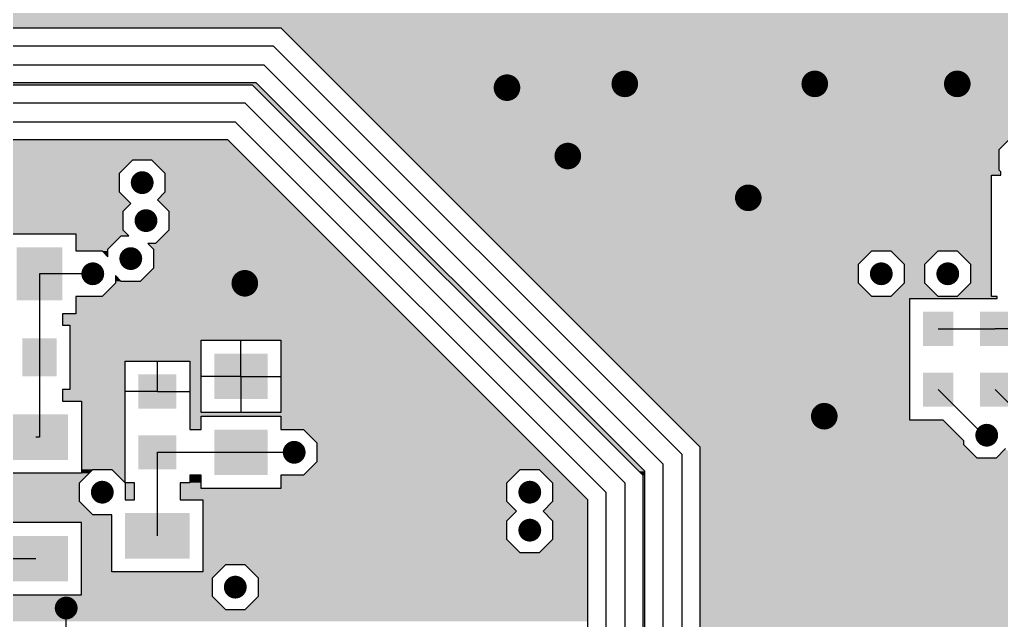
# Model space of a CAD drawing. Extents: x 295 to 953, y 10 to 290.
# Drawn here: x 711.6 to 763.3, y 220.8 to 252.4 of the extents above; entities that cross this region are included whole.
import ezdxf

# ---------------------------------------------------------------- set-up
doc = ezdxf.new("R2010")
doc.units = 0
doc.header["$LTSCALE"] = 5
doc.header["$MEASUREMENT"] = 0
doc.layers.get('0').update_dxf_attribs({"linetype": 'CONTINUOUS', "lineweight": 25})
doc.layers.add('19_SOLD_GBR', color=10, linetype='CONTINUOUS')

msp = doc.modelspace()

# ---------------------------------------------------------------- linework, layer by layer
for points, const_width in [([(743.828, 249, -1), (743.128, 249, -1)], 0.7), ([(753.828, 249, -1), (753.128, 249, -1)], 0.7), ([(761.328, 249, -1), (760.628, 249, -1)], 0.7), ([(737.628, 248.8, -1), (736.928, 248.8, -1)], 0.7), ([(740.828, 245.2, -1), (740.128, 245.2, -1)], 0.7), ([(718.378, 243.8, -1), (717.778, 243.8, -1)], 0.6), ([(750.328, 243, -1), (749.628, 243, -1)], 0.7), ([(718.578, 241.8, -1), (717.978, 241.8, -1)], 0.6), ([(717.778, 239.8, -1), (717.178, 239.8, -1)], 0.6), ([(715.778, 239, -1), (715.178, 239, -1)], 0.6), ([(757.278, 239, -1), (756.678, 239, -1)], 0.6), ([(760.778, 239, -1), (760.178, 239, -1)], 0.6), ([(723.828, 238.5, -1), (723.128, 238.5, -1)], 0.7), ([(754.328, 231.5, -1), (753.628, 231.5, -1)], 0.7), ([(762.828, 230.5, -1), (762.228, 230.5, -1)], 0.6), ([(726.378, 229.6, -1), (725.778, 229.6, -1)], 0.6), ([(716.278, 227.5, -1), (715.678, 227.5, -1)], 0.6), ([(738.778, 227.5, -1), (738.178, 227.5, -1)], 0.6), ([(738.778, 225.5, -1), (738.178, 225.5, -1)], 0.6), ([(723.278, 222.5, -1), (722.678, 222.5, -1)], 0.6), ([(714.378, 221.4, -1), (713.778, 221.4, -1)], 0.6)]:
    msp.add_lwpolyline(points, format="xyb", close=True, dxfattribs=dict(const_width=const_width))
for points in [[(711.478, 240.4), (711.478, 237.6), (713.878, 240.4), (713.878, 237.6)], [(759.178, 237), (759.178, 235.2), (760.778, 237), (760.778, 235.2)], [(762.178, 237), (762.178, 235.2), (763.778, 237), (763.778, 235.2)], [(711.778, 235.6), (711.778, 233.6), (713.578, 235.6), (713.578, 233.6)], [(721.878, 234.8), (721.878, 232.4), (724.678, 234.8), (724.678, 232.4)], [(717.878, 233.7), (717.878, 231.9), (719.878, 233.7), (719.878, 231.9)], [(759.178, 233.8), (759.178, 232), (760.778, 233.8), (760.778, 232)], [(762.178, 233.8), (762.178, 232), (763.778, 233.8), (763.778, 232)], [(710.778, 231.6), (710.778, 229.2), (714.178, 231.6), (714.178, 229.2)], [(717.878, 230.5), (717.878, 228.7), (719.878, 230.5), (719.878, 228.7)], [(721.878, 230.8), (721.878, 228.4), (724.678, 230.8), (724.678, 228.4)], [(717.178, 226.4), (717.178, 224), (720.578, 226.4), (720.578, 224)], [(710.778, 225.2), (710.778, 222.8), (714.178, 225.2), (714.178, 222.8)]]:
    msp.add_solid(points)
at = {"layer": '19_SOLD_GBR', "color": 7}
for p, q in [((627.372, 251.95), (725.372, 251.95)), ((725.372, 251.95), (747.428, 229.894)), ((626.978, 251), (724.978, 251)), ((746.478, 229.5), (724.978, 251)), ((626.478, 250), (724.478, 250)), ((745.478, 229), (724.478, 250)), ((603.584, 248.95), (723.872, 248.95)), ((724.084, 249.05), (626.084, 249.05)), ((723.872, 248.95), (744.428, 228.394)), ((744.528, 228.606), (724.084, 249.05)), ((603.978, 248), (723.478, 248)), ((743.478, 228), (723.478, 248)), ((604.478, 247), (722.978, 247)), ((742.478, 227.5), (722.978, 247)), ((722.584, 246.05), (619.562, 246.05)), ((741.528, 227.106), (722.584, 246.05)), ((763.178, 245.538), (763.94, 246.3)), ((763.178, 244.462), (763.178, 245.538)), ((716.878, 244.298), (717.58, 245)), ((717.58, 245), (718.576, 245)), ((718.576, 245), (719.278, 244.298)), ((763.278, 244.362), (763.178, 244.462)), ((716.878, 243.302), (716.878, 244.298)), ((719.278, 244.298), (719.278, 243.302)), ((762.778, 244.2), (763.278, 244.2)), ((762.778, 237.8), (762.778, 244.2)), ((763.278, 244.2), (763.278, 244.362)), ((717.48, 242.7), (716.878, 243.302)), ((719.278, 243.302), (718.876, 242.9)), ((718.876, 242.9), (719.478, 242.298)), ((717.078, 242.298), (717.48, 242.7)), ((717.078, 241.302), (717.078, 242.298)), ((719.478, 242.298), (719.478, 241.302)), ((710.778, 241.1), (714.578, 241.1)), ((714.578, 241.1), (714.578, 240.2)), ((716.278, 240.298), (716.98, 241)), ((716.98, 241), (717.38, 241)), ((717.38, 241), (717.078, 241.302)), ((719.478, 241.302), (718.776, 240.6)), ((716.278, 239.898), (716.278, 240.298)), ((718.376, 240.6), (718.678, 240.298)), ((718.776, 240.6), (718.376, 240.6)), ((718.678, 240.298), (718.678, 239.302)), ((714.578, 240.2), (715.976, 240.2)), ((715.976, 240.2), (716.278, 239.898)), ((755.778, 239.498), (756.48, 240.2)), ((756.48, 240.2), (757.476, 240.2)), ((757.476, 240.2), (758.178, 239.498)), ((759.278, 239.498), (759.98, 240.2)), ((759.98, 240.2), (760.976, 240.2)), ((760.976, 240.2), (761.678, 239.498)), ((718.678, 239.302), (717.976, 238.6)), ((755.778, 238.502), (755.778, 239.498)), ((758.178, 239.498), (758.178, 238.502)), ((759.278, 238.502), (759.278, 239.498)), ((761.678, 239.498), (761.678, 238.502)), ((715.478, 239), (712.678, 239)), ((712.678, 239), (712.678, 234.6)), ((716.678, 238.902), (716.678, 238.502)), ((716.98, 238.6), (716.678, 238.902)), ((716.678, 238.502), (715.976, 237.8)), ((717.976, 238.6), (716.98, 238.6)), ((756.48, 237.8), (755.778, 238.502)), ((758.178, 238.502), (757.476, 237.8)), ((759.98, 237.8), (759.278, 238.502)), ((761.678, 238.502), (760.976, 237.8)), ((714.578, 237.8), (714.578, 236.9)), ((715.976, 237.8), (714.578, 237.8)), ((757.476, 237.8), (756.48, 237.8)), ((758.478, 237.7), (763.078, 237.7)), ((758.478, 231.3), (758.478, 237.7)), ((760.976, 237.8), (759.98, 237.8)), ((763.078, 237.8), (762.778, 237.8)), ((763.078, 237.7), (763.078, 237.8)), ((713.878, 236.9), (713.878, 236.3)), ((714.578, 236.9), (713.878, 236.9)), ((713.878, 236.3), (714.278, 236.3)), ((714.278, 236.3), (714.278, 232.9)), ((759.978, 236.1), (762.978, 236.1)), ((764.478, 236.1), (762.978, 236.1)), ((721.178, 235.5), (725.378, 235.5)), ((721.178, 231.7), (721.178, 235.5)), ((723.278, 233.6), (723.278, 235.5)), ((725.378, 235.5), (725.378, 231.7)), ((712.678, 234.6), (712.678, 230.4)), ((717.178, 234.4), (720.578, 234.4)), ((717.178, 228), (717.178, 234.4)), ((718.878, 232.8), (718.878, 234.4)), ((720.578, 234.4), (720.578, 230.8)), ((723.278, 233.6), (721.178, 233.6)), ((723.278, 233.6), (723.278, 231.7)), ((723.278, 233.6), (725.378, 233.6)), ((713.878, 232.9), (713.878, 232.3)), ((714.278, 232.9), (713.878, 232.9)), ((718.878, 232.8), (717.178, 232.8)), ((718.878, 232.8), (720.578, 232.8)), ((759.978, 232.9), (762.378, 230.5)), ((762.978, 232.9), (764.508, 231.37)), ((713.878, 232.3), (714.878, 232.3)), ((714.878, 232.3), (714.878, 228.5)), ((725.378, 231.7), (721.178, 231.7)), ((721.178, 231.5), (725.378, 231.5)), ((721.178, 230.8), (721.178, 231.5)), ((725.378, 231.5), (725.378, 230.8)), ((760.234, 231.3), (758.478, 231.3)), ((761.328, 230.206), (760.234, 231.3)), ((720.578, 230.8), (721.178, 230.8)), ((725.378, 230.8), (726.576, 230.8)), ((726.576, 230.8), (727.278, 230.098)), ((762.528, 230.5), (762.378, 230.5)), ((712.678, 230.4), (712.478, 230.4)), ((727.278, 230.098), (727.278, 229.102)), ((761.328, 230.002), (761.328, 230.206)), ((762.03, 229.3), (761.328, 230.002)), ((718.878, 229.6), (723.278, 229.6)), ((718.878, 225.2), (718.878, 229.6)), ((723.278, 229.6), (726.078, 229.6)), ((746.478, 229.5), (746.478, 217)), ((747.428, 229.894), (747.428, 217.394)), ((763.518, 229.792), (763.026, 229.3)), ((727.278, 229.102), (726.576, 228.4)), ((745.478, 229), (745.478, 216.5)), ((763.026, 229.3), (762.03, 229.3)), ((714.878, 228.5), (710.078, 228.5)), ((714.778, 227.998), (715.48, 228.7)), ((715.48, 228.7), (716.476, 228.7)), ((716.476, 228.7), (717.178, 227.998)), ((720.578, 228.4), (720.578, 228)), ((721.178, 228.4), (720.578, 228.4)), ((721.178, 227.7), (721.178, 228.4)), ((725.378, 228.4), (725.378, 227.7)), ((726.576, 228.4), (725.378, 228.4)), ((737.278, 227.998), (737.98, 228.7)), ((737.98, 228.7), (738.976, 228.7)), ((738.976, 228.7), (739.678, 227.998)), ((744.428, 228.394), (744.428, 215.894)), ((744.528, 216.106), (744.528, 228.606)), ((714.778, 227.002), (714.778, 227.998)), ((717.678, 228), (717.178, 228)), ((717.178, 227.998), (717.178, 227.1)), ((717.678, 227.1), (717.678, 228)), ((720.078, 228), (720.078, 227.1)), ((720.578, 228), (720.078, 228)), ((737.278, 227.002), (737.278, 227.998)), ((739.678, 227.998), (739.678, 227.002)), ((743.478, 228), (743.478, 215.5)), ((725.378, 227.7), (721.178, 227.7)), ((742.478, 227.5), (742.478, 215)), ((715.48, 226.3), (714.778, 227.002)), ((717.178, 227.1), (717.678, 227.1)), ((720.078, 227.1), (721.278, 227.1)), ((721.278, 227.1), (721.278, 223.3)), ((737.78, 226.5), (737.278, 227.002)), ((739.678, 227.002), (739.176, 226.5)), ((741.528, 214.606), (741.528, 227.106)), ((737.278, 225.998), (737.78, 226.5)), ((739.176, 226.5), (739.678, 225.998)), ((714.878, 225.9), (710.078, 225.9)), ((714.878, 222.1), (714.878, 225.9)), ((716.476, 226.3), (715.48, 226.3)), ((716.478, 226.302), (716.476, 226.3)), ((716.478, 223.3), (716.478, 226.302)), ((737.278, 225.002), (737.278, 225.998)), ((739.678, 225.998), (739.678, 225.002)), ((737.98, 224.3), (737.278, 225.002)), ((739.678, 225.002), (738.976, 224.3)), ((738.976, 224.3), (737.98, 224.3)), ((709.878, 224), (712.478, 224)), ((721.278, 223.3), (716.478, 223.3)), ((721.778, 222.998), (722.48, 223.7)), ((722.48, 223.7), (723.476, 223.7)), ((723.476, 223.7), (724.178, 222.998)), ((721.778, 222.002), (721.778, 222.998)), ((724.178, 222.998), (724.178, 222.002)), ((711.078, 222.1), (714.878, 222.1)), ((722.48, 221.3), (721.778, 222.002)), ((724.178, 222.002), (723.476, 221.3)), ((714.078, 218.2), (714.078, 221.4)), ((723.476, 221.3), (722.48, 221.3))]:
    msp.add_line(p, q, dxfattribs=at)
for points in [[(792.278, 251.95), (792.278, 253.95), (627.372, 251.95), (625.372, 253.95)], [(792.278, 251.95), (792.278, 251.95), (725.372, 251.95), (627.372, 251.95)], [(792.278, 246.3), (792.278, 251.95), (731.022, 246.3), (725.372, 251.95)], [(724.184, 248.95), (724.084, 249.05), (602.772, 248.95), (602.872, 249.05)], [(724.184, 248.95), (724.184, 248.95), (723.872, 248.95), (603.584, 248.95)], [(744.528, 228.606), (724.184, 248.95), (744.216, 228.606), (723.872, 248.95)], [(722.634, 246), (722.584, 246.05), (619.598, 246), (619.562, 246.05)], [(722.584, 246.05), (722.584, 246.05), (619.562, 246.05), (622.216, 246.05)], [(722.634, 246), (722.634, 246), (684.376, 246), (683.38, 246)], [(723.336, 245.298), (722.634, 246), (685.078, 245.298), (684.376, 246)], [(722.584, 246.05), (722.584, 246.05), (721.178, 246.05), (722.584, 246.05)], [(763.178, 245.538), (763.94, 246.3), (731.784, 245.538), (731.022, 246.3)], [(763.178, 244.462), (763.178, 245.538), (732.86, 244.462), (731.784, 245.538)], [(723.634, 245), (723.336, 245.298), (685.078, 245), (685.078, 245.298)], [(716.882, 244.302), (717.58, 245), (685.078, 244.302), (685.078, 245)], [(723.634, 245), (723.634, 245), (718.576, 245), (717.58, 245)], [(724.336, 244.298), (723.634, 245), (719.278, 244.298), (718.576, 245)], [(763.278, 244.362), (763.178, 244.462), (732.96, 244.362), (732.86, 244.462)], [(716.878, 243.6), (716.878, 244.298), (684.376, 243.6), (685.074, 244.298)], [(716.878, 244.298), (716.882, 244.302), (685.074, 244.298), (685.078, 244.302)], [(725.332, 243.302), (724.336, 244.298), (719.278, 243.302), (719.278, 244.298)], [(763.278, 244.2), (763.278, 244.362), (733.122, 244.2), (732.96, 244.362)], [(762.778, 240.2), (762.778, 244.2), (737.122, 240.2), (733.122, 244.2)], [(716.878, 243.302), (716.878, 243.6), (683.378, 243.302), (683.378, 243.6)], [(716.98, 243.2), (716.878, 243.302), (683.378, 243.2), (683.378, 243.302)], [(716.98, 243.2), (716.98, 243.2), (684.376, 243.2), (683.38, 243.2)], [(717.48, 242.7), (716.98, 243.2), (684.876, 242.7), (684.376, 243.2)], [(725.734, 242.9), (725.332, 243.302), (718.876, 242.9), (719.278, 243.302)], [(726.336, 242.298), (725.734, 242.9), (719.478, 242.298), (718.876, 242.9)], [(717.278, 242.498), (717.48, 242.7), (685.078, 242.498), (684.876, 242.7)], [(717.078, 242.298), (717.278, 242.498), (685.078, 242.298), (685.078, 242.498)], [(717.078, 241.502), (717.078, 242.298), (685.078, 241.502), (685.078, 242.298)], [(727.332, 241.302), (726.336, 242.298), (719.478, 241.302), (719.478, 242.298)], [(717.078, 241.302), (717.078, 241.502), (684.878, 241.302), (685.078, 241.502)], [(717.28, 241.1), (717.078, 241.302), (684.676, 241.1), (684.878, 241.302)], [(717.28, 241.1), (717.28, 241.1), (714.578, 241.1), (710.778, 241.1)], [(717.379, 241), (717.28, 241.1), (714.578, 241), (714.578, 241.1)], [(716.278, 240.298), (716.98, 241), (714.578, 240.298), (714.578, 241)], [(728.034, 240.6), (727.332, 241.302), (718.776, 240.6), (719.478, 241.302)], [(716.278, 240.2), (716.278, 240.298), (714.578, 240.2), (714.578, 240.298)], [(728.336, 240.298), (728.034, 240.6), (718.678, 240.298), (718.376, 240.6)], [(728.034, 240.6), (728.034, 240.6), (718.376, 240.6), (718.776, 240.6)], [(729.332, 239.302), (728.336, 240.298), (718.678, 239.302), (718.678, 240.298)], [(716.278, 240.2), (716.278, 240.2), (715.976, 240.2), (714.578, 240.2)], [(716.278, 239.898), (716.278, 240.2), (716.278, 239.898), (715.976, 240.2)], [(755.778, 239.498), (756.48, 240.2), (737.824, 239.498), (737.122, 240.2)], [(759.98, 240.2), (759.98, 240.2), (757.476, 240.2), (756.48, 240.2)], [(759.278, 239.498), (759.98, 240.2), (758.178, 239.498), (757.476, 240.2)], [(762.778, 240.2), (762.778, 240.2), (760.976, 240.2), (759.98, 240.2)], [(762.778, 239.498), (762.778, 240.2), (761.678, 239.498), (760.976, 240.2)], [(730.034, 238.6), (729.332, 239.302), (717.976, 238.6), (718.678, 239.302)], [(755.778, 238.502), (755.778, 239.498), (738.82, 238.502), (737.824, 239.498)], [(759.278, 238.502), (759.278, 239.498), (758.178, 238.502), (758.178, 239.498)], [(762.778, 238.502), (762.778, 239.498), (761.678, 238.502), (761.678, 239.498)], [(716.98, 238.6), (716.678, 238.902), (716.678, 238.6), (716.678, 238.902)], [(730.833, 237.8), (730.132, 238.502), (715.976, 237.8), (716.678, 238.502)], [(730.132, 238.502), (730.034, 238.6), (716.678, 238.502), (716.678, 238.6)], [(730.034, 238.6), (730.034, 238.6), (717.178, 238.6), (717.976, 238.6)], [(756.48, 237.8), (755.778, 238.502), (739.522, 237.8), (738.82, 238.502)], [(759.98, 237.8), (759.278, 238.502), (757.476, 237.8), (758.178, 238.502)], [(762.778, 237.8), (762.778, 238.502), (760.976, 237.8), (761.678, 238.502)], [(731.733, 236.9), (730.834, 237.8), (714.578, 236.9), (714.578, 237.8)], [(730.834, 237.8), (730.833, 237.8), (714.578, 237.8), (715.976, 237.8)], [(763.078, 237.7), (763.078, 237.8), (739.622, 237.7), (739.522, 237.8)], [(758.478, 231.3), (758.478, 237.7), (746.022, 231.3), (739.622, 237.7)], [(732.333, 236.3), (731.734, 236.9), (713.878, 236.3), (713.878, 236.9)], [(731.734, 236.9), (731.733, 236.9), (713.878, 236.9), (714.578, 236.9)], [(732.334, 236.3), (732.333, 236.3), (714.278, 236.3), (713.878, 236.3)], [(733.133, 235.5), (732.334, 236.3), (714.278, 235.5), (714.278, 236.3)], [(721.178, 234.4), (721.178, 235.5), (714.278, 234.4), (714.278, 235.5)], [(733.134, 235.5), (733.133, 235.5), (725.378, 235.5), (721.178, 235.5)], [(736.933, 231.7), (733.134, 235.5), (725.378, 231.7), (725.378, 235.5)], [(717.178, 232.9), (717.178, 234.4), (714.278, 232.9), (714.278, 234.4)], [(721.178, 234.4), (721.178, 234.4), (720.578, 234.4), (717.178, 234.4)], [(721.178, 231.7), (721.178, 234.4), (720.578, 231.7), (720.578, 234.4)], [(717.178, 232.3), (717.178, 232.9), (713.878, 232.3), (713.878, 232.9)], [(717.178, 232.9), (717.178, 232.9), (713.878, 232.9), (714.278, 232.9)], [(717.178, 232.3), (717.178, 232.3), (714.878, 232.3), (713.878, 232.3)], [(717.178, 228.7), (717.178, 232.3), (714.878, 228.7), (714.878, 232.3)], [(737.133, 231.5), (736.933, 231.7), (720.578, 231.5), (720.578, 231.7)], [(721.178, 230.8), (721.178, 231.5), (720.578, 230.8), (720.578, 231.5)], [(737.134, 231.5), (737.133, 231.5), (725.378, 231.5), (721.178, 231.5)], [(737.833, 230.8), (737.134, 231.5), (725.378, 230.8), (725.378, 231.5)], [(761.328, 230.206), (760.234, 231.3), (747.116, 230.206), (746.022, 231.3)], [(737.833, 230.8), (737.833, 230.8), (726.576, 230.8), (725.378, 230.8)], [(737.979, 230.654), (737.833, 230.8), (726.722, 230.654), (726.576, 230.8)], [(738.535, 230.098), (737.979, 230.654), (727.278, 230.098), (726.722, 230.654)], [(739.532, 229.102), (738.535, 230.098), (727.278, 229.102), (727.278, 230.098)], [(761.328, 230.002), (761.328, 230.206), (747.32, 230.002), (747.116, 230.206)], [(761.436, 229.894), (761.328, 230.002), (747.428, 229.894), (747.32, 230.002)], [(762.03, 229.3), (761.436, 229.894), (747.428, 229.3), (747.428, 229.894)], [(764.01, 229.3), (763.518, 229.792), (763.026, 229.3), (763.518, 229.792)], [(739.934, 228.7), (739.532, 229.102), (726.876, 228.7), (727.278, 229.102)], [(769.082, 228.542), (768.324, 229.3), (747.428, 228.542), (747.428, 229.3)], [(715.28, 228.5), (715.28, 228.5), (706.576, 228.5), (706.116, 228.5)], [(714.778, 227.998), (715.28, 228.5), (707.078, 227.998), (706.576, 228.5)], [(715.28, 228.5), (715.48, 228.7), (714.878, 228.5), (714.878, 228.7)], [(717.178, 228.7), (717.178, 228.7), (716.476, 228.7), (715.48, 228.7)], [(717.178, 228), (717.178, 228.7), (717.176, 228), (716.476, 228.7)], [(721.178, 228), (721.178, 228.4), (720.578, 228), (720.578, 228.4)], [(721.178, 228.4), (721.178, 228.4), (720.578, 228.4), (721.178, 228.4)], [(737.278, 227.998), (737.68, 228.4), (725.378, 227.998), (725.378, 228.4)], [(737.68, 228.4), (737.68, 228.4), (725.378, 228.4), (726.576, 228.4)], [(737.68, 228.4), (737.98, 228.7), (726.576, 228.4), (726.876, 228.7)], [(739.934, 228.7), (739.934, 228.7), (738.976, 228.7), (737.98, 228.7)], [(740.636, 227.998), (739.934, 228.7), (739.678, 227.998), (738.976, 228.7)], [(744.528, 228.394), (744.528, 228.606), (744.428, 228.394), (744.216, 228.606)], [(744.528, 216.106), (744.528, 228.394), (744.428, 216.106), (744.428, 228.394)], [(769.082, 225.144), (769.082, 228.542), (747.428, 225.144), (747.428, 228.542)], [(714.778, 227.798), (714.778, 227.998), (707.278, 227.798), (707.078, 227.998)], [(717.678, 227.998), (717.678, 228), (717.178, 227.998), (717.176, 228)], [(717.678, 227.1), (717.678, 227.998), (717.178, 227.1), (717.178, 227.998)], [(721.178, 227.7), (721.178, 228), (720.078, 227.7), (720.078, 228)], [(721.178, 228), (721.178, 228), (720.078, 228), (720.578, 228)], [(737.278, 227.7), (737.278, 227.998), (725.378, 227.7), (725.378, 227.998)], [(741.528, 227.106), (740.636, 227.998), (739.678, 227.106), (739.678, 227.998)], [(714.778, 227.002), (714.778, 227.798), (707.278, 227.002), (707.278, 227.798)], [(737.278, 227.1), (737.278, 227.7), (720.078, 227.1), (720.078, 227.7)], [(737.278, 227.7), (737.278, 227.7), (724.678, 227.7), (725.378, 227.7)], [(714.978, 226.802), (714.778, 227.002), (707.278, 226.802), (707.278, 227.002)], [(737.278, 227.1), (737.278, 227.1), (721.278, 227.1), (720.078, 227.1)], [(737.278, 227.002), (737.278, 227.1), (721.278, 227.002), (721.278, 227.1)], [(737.78, 226.5), (737.278, 227.002), (721.278, 226.5), (721.278, 227.002)], [(741.528, 226.5), (741.528, 227.002), (739.176, 226.5), (739.678, 227.002)], [(741.528, 227.002), (741.528, 227.106), (739.678, 227.002), (739.678, 227.106)], [(715.48, 226.3), (714.978, 226.802), (706.776, 226.3), (707.278, 226.802)], [(737.278, 225.998), (737.78, 226.5), (721.278, 225.998), (721.278, 226.5)], [(741.528, 225.998), (741.528, 226.5), (739.678, 225.998), (739.176, 226.5)], [(716.477, 226.1), (716.477, 226.3), (706.576, 226.1), (706.776, 226.3)], [(716.477, 225.998), (716.477, 226.1), (706.678, 225.998), (706.576, 226.1)], [(716.477, 225.9), (716.477, 225.998), (706.678, 225.9), (706.678, 225.998)], [(716.477, 225.9), (716.477, 225.9), (714.878, 225.9), (710.078, 225.9)], [(716.478, 223.3), (716.477, 225.9), (714.878, 223.3), (714.878, 225.9)], [(716.477, 226.3), (716.477, 226.302), (716.476, 226.3), (716.477, 226.302)], [(737.278, 225.002), (737.278, 225.998), (721.278, 225.002), (721.278, 225.998)], [(741.528, 225.002), (741.528, 225.998), (739.678, 225.002), (739.678, 225.998)], [(737.98, 224.3), (737.278, 225.002), (721.278, 224.3), (721.278, 225.002)], [(741.528, 224.3), (741.528, 225.002), (738.976, 224.3), (739.678, 225.002)], [(766.528, 222.588), (769.082, 225.144), (747.428, 222.588), (747.428, 225.144)], [(741.528, 223.7), (741.528, 224.3), (721.278, 223.7), (721.278, 224.3)], [(721.778, 222.998), (722.08, 223.3), (714.878, 222.998), (714.878, 223.3)], [(722.08, 223.3), (722.48, 223.7), (721.278, 223.3), (721.278, 223.7)], [(741.528, 223.7), (741.528, 223.7), (723.476, 223.7), (722.48, 223.7)], [(741.528, 222.998), (741.528, 223.7), (724.178, 222.998), (723.476, 223.7)], [(721.778, 222.1), (721.778, 222.998), (714.878, 222.1), (714.878, 222.998)], [(741.528, 222.002), (741.528, 222.998), (724.178, 222.002), (724.178, 222.998)], [(766.528, 219.748), (766.528, 222.588), (747.428, 219.748), (747.428, 222.588)], [(721.778, 222.002), (721.778, 222.1), (711.078, 222.002), (711.078, 222.1)], [(721.778, 222.1), (721.778, 222.1), (711.078, 222.1), (714.878, 222.1)], [(722.48, 221.3), (721.778, 222.002), (711.078, 221.3), (711.078, 222.002)], [(741.528, 221.3), (741.528, 222.002), (723.476, 221.3), (724.178, 222.002)], [(741.528, 220.7), (741.528, 221.3), (711.078, 220.7), (711.078, 221.3)]]:
    msp.add_solid(points, dxfattribs=at)

doc.saveas('drawing.dxf')
